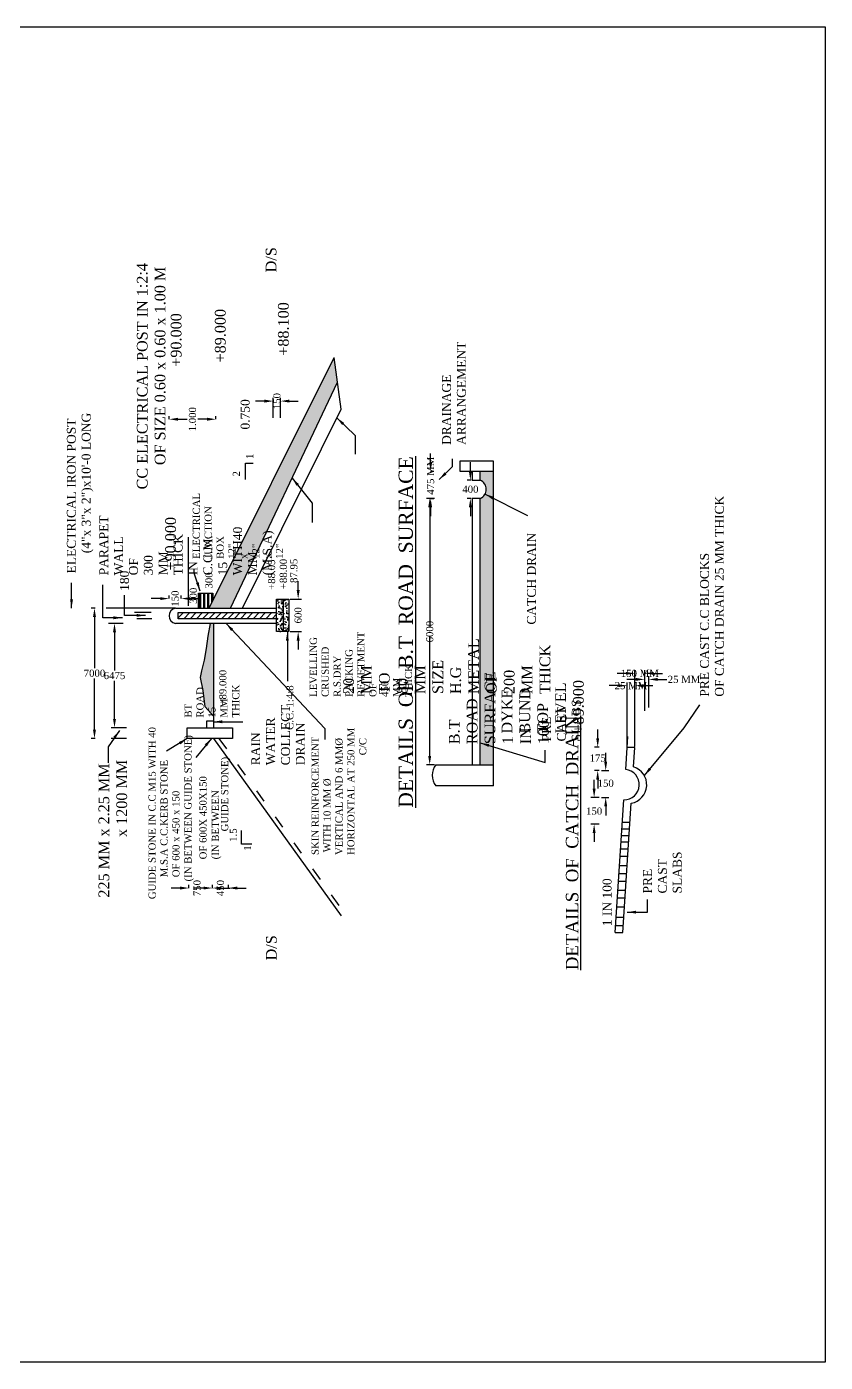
# Model space of a CAD drawing. Header units: millimetres. Extents: x 2 to 121, y 6 to 81.
# Drawn here: x 76.4 to 121.2, y 6.1 to 80.9 of the extents above; entities that cross this region are included whole.
import ezdxf

# ---------------------------------------------------------------- set-up
doc = ezdxf.new("R2010")
doc.units = ezdxf.units.MM
doc.header["$MEASUREMENT"] = 0
doc.linetypes.add('ACAD_ISO03W100', pattern=[30, 12, -18])
for name, color, linetype in [('DIM', 5, 'Continuous'), ('DWG.LINE', 10, 'Continuous'), ('HATCH', 2, 'Continuous'), ('RAILING', 4, 'Continuous'), ('TEXT', 7, 'Continuous')]:
    doc.layers.add(name, color=color, linetype=linetype)
doc.layers.add('DO LINE', color=3, linetype='Continuous', plot=False)
doc.layers.add('TITLE', color=7, linetype='Continuous', lineweight=30)
doc.styles.get("Standard").update_dxf_attribs({"font": 'times.ttf', "height": 0.6})
doc.dimstyles.get("Standard").update_dxf_attribs({"dimtxt": 0.6, "dimasz": 0.5, "dimexe": 0.18, "dimexo": 0.0625, "dimgap": 0.09, "dimtad": 0, "dimtih": 1, "dimtoh": 1, "dimdec": 0, "dimzin": 0, "dimdsep": 46, "dimtxsty": 'Standard', "dimcen": 0.45, "dimclrd": 5, "dimclre": 5, "dimclrt": 4, "dimadec": 0, "dimazin": 0, "dimtfac": 1, "dimtdec": 0, "dimtofl": 0, "dimtmove": 0, "dimatfit": 3, "dimfxl": 0, "dimtolj": 1, "dimtzin": 0, "dimarcsym": 0})
pattern_1 = [(140, (120.83514, -121.06396), (0.0376513, 0.4303561), [0.045, -0.495]), (85, (120.83514, -121.06396), (-0.4513153, -0.0832508), [0.036, -0.396]), (190.4514, (120.8383, -121.0281), (-0.4136637, 0.3471056), [0.0382441, -0.4206853]), (136.1842, (120.71514, -121.06396), (0.0993114, 0.6403446), [0.0675, -0.7425]), (186.6356, (120.7234, -121.0106), (-0.5844707, 0.5607976), [0.0573662, -0.6310278]), (81.1842, (120.71514, -121.06396), (-0.5844712, 0.5607972), [0.054, -0.594]), (111, (120.74514, -121.00396), (0.2415713, 0.3581442), [0.045, -0.495]), (56, (120.74514, -121.00396), (-0.43509, 0.1459892), [0.036, -0.396]), (161.4514, (120.76527, -120.9741), (-0.1935183, 0.5041336), [0.0382441, -0.4206853]), (127.5, (120.83514, -121.06396), (-0.19973631, 0.00729591), [0, -0.3912, 0, -0.402, 0, -0.3975]), (97.5, (120.83514, -121.06396), (-0.23664703, 0.15784172), [0, -0.2292, 0, -0.3822, 0, -0.1515]), (57.5, (120.83514, -121.19776), (0.01353292, 0.32029346), [0, -0.15, 0, -0.468, 0, -0.621]), (47.5, (120.83514, -121.25776), (-0.060063, 0.3499117), [0, -0.195, 0, -0.3108, 0, -0.441])]

# ---------------------------------------------------------------- blocks, each defined once
blk = doc.blocks.new('*D10')
at = {"layer": 'Defpoints', "color": 0, "ltscale": 100}
for p in [(108.239, 37.729), (108.593, 37.729), (108.593, 36.24)]:
    blk.add_point(p, dxfattribs=at)
at = {"layer": 'DIM', "color": 5, "lineweight": -2, "ltscale": 100}
for p, q in [((108.239, 38.229), (108.239, 38.729)), ((108.53, 37.729), (108.059, 37.729)), ((108.53, 36.24), (108.059, 36.24)), ((108.239, 35.74), (108.239, 35.24))]:
    blk.add_line(p, q, dxfattribs=at)
at = {"layer": 'DIM', "color": 5, "ltscale": 100}
for points in [[(108.156, 38.229), (108.322, 38.229), (108.239, 37.729)], [(108.156, 35.74), (108.322, 35.74), (108.239, 36.24)]]:
    blk.add_solid(points, dxfattribs=at)
at = {"layer": 'DIM', "color": 4, "ltscale": 100, "insert": (108.239, 36.97), "char_height": 0.6, "attachment_point": 5}
blk.add_mtext('\\A1;{\\H0.6667x;150}', dxfattribs=at)
blk = doc.blocks.new('*D11')
at = {"layer": 'Defpoints', "color": 0, "ltscale": 100}
for p in [(108.593, 39.238), (108.888, 39.238), (108.593, 37.729)]:
    blk.add_point(p, dxfattribs=at)
at = {"layer": 'DIM', "color": 5, "lineweight": -2, "ltscale": 100}
for p, q in [((108.888, 39.738), (108.888, 40.238)), ((108.655, 39.238), (109.068, 39.238)), ((108.655, 37.729), (109.068, 37.729)), ((108.888, 37.229), (108.888, 36.729))]:
    blk.add_line(p, q, dxfattribs=at)
at = {"layer": 'DIM', "color": 5, "ltscale": 100}
for points in [[(108.805, 39.738), (108.971, 39.738), (108.888, 39.238)], [(108.805, 37.229), (108.971, 37.229), (108.888, 37.729)]]:
    blk.add_solid(points, dxfattribs=at)
at = {"layer": 'DIM', "color": 4, "ltscale": 100, "insert": (108.888, 38.528), "char_height": 0.6, "attachment_point": 5}
blk.add_mtext('\\A1;{\\H0.6667x;150}', dxfattribs=at)
blk = doc.blocks.new('*D12')
at = {"layer": 'Defpoints', "color": 0, "ltscale": 100}
for p in [(108.439, 40.551), (108.593, 40.551), (108.593, 39.238)]:
    blk.add_point(p, dxfattribs=at)
at = {"layer": 'DIM', "color": 5, "lineweight": -2, "ltscale": 100}
for p, q in [((108.439, 41.051), (108.439, 41.551)), ((108.53, 40.551), (108.259, 40.551)), ((108.53, 39.238), (108.259, 39.238)), ((108.439, 38.738), (108.439, 38.238))]:
    blk.add_line(p, q, dxfattribs=at)
at = {"layer": 'DIM', "color": 5, "ltscale": 100}
for points in [[(108.355, 41.051), (108.522, 41.051), (108.439, 40.551)], [(108.355, 38.738), (108.522, 38.738), (108.439, 39.238)]]:
    blk.add_solid(points, dxfattribs=at)
at = {"layer": 'DIM', "color": 4, "ltscale": 100, "insert": (108.439, 39.941), "char_height": 0.6, "attachment_point": 5}
blk.add_mtext('\\A1;{\\H0.6667x;175}', dxfattribs=at)
blk = doc.blocks.new('*D13')
at = {"layer": 'Defpoints', "color": 0, "ltscale": 100}
for p in [(110.523, 44.002), (110.09, 40.528), (110.523, 40.528)]:
    blk.add_point(p, dxfattribs=at)
at = {"layer": 'DIM', "color": 5, "lineweight": -2, "ltscale": 100}
for p, q in [((110.09, 40.591), (110.09, 44.182)), ((110.523, 40.591), (110.523, 44.182)), ((109.59, 44.002), (109.09, 44.002)), ((111.023, 44.002), (111.523, 44.002))]:
    blk.add_line(p, q, dxfattribs=at)
at = {"layer": 'DIM', "color": 5, "ltscale": 100}
for points in [[(109.59, 44.085), (109.59, 43.919), (110.09, 44.002)], [(111.023, 44.085), (111.023, 43.919), (110.523, 44.002)]]:
    blk.add_solid(points, dxfattribs=at)
at = {"layer": 'DIM', "color": 4, "ltscale": 100, "insert": (110.306, 44.002), "char_height": 0.6, "attachment_point": 5}
blk.add_mtext('\\A1;{\\H0.6667x;25 MM}', dxfattribs=at)
blk = doc.blocks.new('*D14')
at = {"layer": 'Defpoints', "color": 0, "ltscale": 100}
for p in [(111.077, 44.691), (110.523, 42.522), (111.077, 42.522)]:
    blk.add_point(p, dxfattribs=at)
at = {"layer": 'DIM', "color": 5, "lineweight": -2, "ltscale": 100}
for p, q in [((110.023, 44.691), (109.523, 44.691)), ((110.523, 42.585), (110.523, 44.871)), ((111.077, 42.585), (111.077, 44.871)), ((111.577, 44.691), (112.077, 44.691))]:
    blk.add_line(p, q, dxfattribs=at)
at = {"layer": 'DIM', "color": 5, "ltscale": 100}
for points in [[(110.023, 44.774), (110.023, 44.608), (110.523, 44.691)], [(111.577, 44.774), (111.577, 44.608), (111.077, 44.691)]]:
    blk.add_solid(points, dxfattribs=at)
at = {"layer": 'DIM', "color": 4, "ltscale": 100, "insert": (110.8, 44.691), "char_height": 0.6, "attachment_point": 5}
blk.add_mtext('\\A1;{\\H0.6667x;150 MM}', dxfattribs=at)
blk = doc.blocks.new('*D15')
at = {"layer": 'Defpoints', "color": 0, "ltscale": 100}
for p in [(111.306, 44.353), (111.077, 42.707), (111.306, 42.707)]:
    blk.add_point(p, dxfattribs=at)
at = {"layer": 'DIM', "color": 5, "lineweight": -2, "ltscale": 100}
for p, q in [((110.577, 44.353), (110.077, 44.353)), ((111.077, 42.77), (111.077, 44.533)), ((111.306, 42.77), (111.306, 44.533)), ((111.806, 44.353), (112.306, 44.353))]:
    blk.add_line(p, q, dxfattribs=at)
at = {"layer": 'DIM', "color": 5, "ltscale": 100}
for points in [[(110.577, 44.437), (110.577, 44.27), (111.077, 44.353)], [(111.806, 44.437), (111.806, 44.27), (111.306, 44.353)]]:
    blk.add_solid(points, dxfattribs=at)
at = {"layer": 'DIM', "color": 4, "ltscale": 100, "insert": (113.278, 44.353), "char_height": 0.6, "attachment_point": 5}
blk.add_mtext('\\A1;{\\H0.6667x;25 MM}', dxfattribs=at)
blk = doc.blocks.new('*D16')
at = {"layer": 'Defpoints', "color": 0, "ltscale": 100}
for p in [(99.024, 56.021), (99.074, 56.021), (99.024, 54.503)]:
    blk.add_point(p, dxfattribs=at)
at = {"layer": 'DIM', "color": 5, "lineweight": -2, "ltscale": 100}
for p, q in [((99.074, 56.521), (99.074, 57.021)), ((99.074, 56.021), (99.254, 56.021)), ((99.074, 54.503), (99.254, 54.503)), ((99.074, 54.003), (99.074, 53.503))]:
    blk.add_line(p, q, dxfattribs=at)
at = {"layer": 'DIM', "color": 5, "ltscale": 100}
for points in [[(98.991, 56.521), (99.158, 56.521), (99.074, 56.021)], [(98.991, 54.003), (99.158, 54.003), (99.074, 54.503)]]:
    blk.add_solid(points, dxfattribs=at)
at = {"layer": 'DIM', "color": 4, "ltscale": 100, "insert": (99.074, 55.771), "char_height": 0.6, "attachment_point": 5, "rotation": 90}
blk.add_mtext('\\A1;{\\H0.6667x;475 MM}', dxfattribs=at)
blk = doc.blocks.new('*D17')
at = {"layer": 'Defpoints', "color": 0, "ltscale": 100}
for p in [(101.302, 55.523), (101.409, 55.523), (101.409, 54.496)]:
    blk.add_point(p, dxfattribs=at)
at = {"layer": 'DIM', "color": 5, "lineweight": -2, "ltscale": 100}
for p, q in [((101.302, 56.023), (101.302, 56.523)), ((101.346, 55.523), (101.122, 55.523)), ((101.346, 54.496), (101.122, 54.496)), ((101.302, 53.996), (101.302, 53.496))]:
    blk.add_line(p, q, dxfattribs=at)
at = {"layer": 'DIM', "color": 5, "ltscale": 100}
for points in [[(101.219, 56.023), (101.385, 56.023), (101.302, 55.523)], [(101.219, 53.996), (101.385, 53.996), (101.302, 54.496)]]:
    blk.add_solid(points, dxfattribs=at)
at = {"layer": 'DIM', "color": 4, "ltscale": 100, "insert": (101.302, 55.01), "char_height": 0.6, "attachment_point": 5}
blk.add_mtext('\\A1;{\\H0.6667x;400}', dxfattribs=at)
blk = doc.blocks.new('*D18')
at = {"layer": 'Defpoints', "color": 0, "ltscale": 100}
for p in [(91.129, 48.856), (91.649, 48.856), (91.129, 47.032)]:
    blk.add_point(p, dxfattribs=at)
at = {"layer": 'DIM', "color": 5, "lineweight": -2, "ltscale": 100}
for p, q in [((91.649, 49.356), (91.649, 49.856)), ((91.191, 48.856), (91.829, 48.856)), ((91.191, 47.032), (91.829, 47.032)), ((91.649, 46.532), (91.649, 46.032))]:
    blk.add_line(p, q, dxfattribs=at)
at = {"layer": 'DIM', "color": 5, "ltscale": 100}
for points in [[(91.566, 49.356), (91.732, 49.356), (91.649, 48.856)], [(91.566, 46.532), (91.732, 46.532), (91.649, 47.032)]]:
    blk.add_solid(points, dxfattribs=at)
at = {"layer": 'DIM', "color": 4, "ltscale": 100, "insert": (91.649, 47.944), "char_height": 0.6, "attachment_point": 5, "rotation": 90}
blk.add_mtext('\\A1;{\\H0.6667x;600}', dxfattribs=at)
blk = doc.blocks.new('*D19')
at = {"layer": 'Defpoints', "color": 0, "ltscale": 100}
for p in [(90.254, 59.955), (90.254, 58.958), (90.656, 58.958)]:
    blk.add_point(p, dxfattribs=at)
at = {"layer": 'DIM', "color": 5, "lineweight": -2, "ltscale": 100}
for p, q in [((89.754, 59.955), (89.254, 59.955)), ((90.254, 59.021), (90.254, 60.135)), ((90.656, 59.021), (90.656, 60.135)), ((91.156, 59.955), (91.656, 59.955))]:
    blk.add_line(p, q, dxfattribs=at)
at = {"layer": 'DIM', "color": 5, "ltscale": 100}
for points in [[(89.754, 60.038), (89.754, 59.872), (90.254, 59.955)], [(91.156, 60.038), (91.156, 59.872), (90.656, 59.955)]]:
    blk.add_solid(points, dxfattribs=at)
at = {"layer": 'DIM', "color": 4, "ltscale": 100, "insert": (90.455, 59.955), "char_height": 0.6, "attachment_point": 5, "rotation": 90}
blk.add_mtext('\\A1;{\\H0.6667x;150}', dxfattribs=at)
blk = doc.blocks.new('*D20')
at = {"layer": 'Defpoints', "color": 0, "ltscale": 100}
for p in [(84.414, 58.938), (84.414, 58.938), (87.039, 58.938)]:
    blk.add_point(p, dxfattribs=at)
at = {"layer": 'DIM', "color": 5, "lineweight": -2, "ltscale": 100}
for p, q in [((84.414, 58.938), (84.414, 59.118)), ((84.914, 58.938), (85.432, 58.938)), ((86.539, 58.938), (86.021, 58.938)), ((87.039, 58.938), (87.039, 59.118))]:
    blk.add_line(p, q, dxfattribs=at)
at = {"layer": 'DIM', "color": 5, "ltscale": 100}
for points in [[(84.914, 59.022), (84.914, 58.855), (84.414, 58.938)], [(86.539, 59.022), (86.539, 58.855), (87.039, 58.938)]]:
    blk.add_solid(points, dxfattribs=at)
at = {"layer": 'DIM', "color": 4, "ltscale": 100, "insert": (85.726, 58.938), "char_height": 0.6, "attachment_point": 5, "rotation": 90}
blk.add_mtext('\\A1;{\\H0.6667x;1.000}', dxfattribs=at)
blk = doc.blocks.new('*D21')
at = {"layer": 'Defpoints', "color": 0, "ltscale": 100}
for p in [(80.23, 48.349), (80.328, 48.349), (80.328, 41.039)]:
    blk.add_point(p, dxfattribs=at)
at = {"layer": 'DIM', "color": 5, "lineweight": -2, "ltscale": 100}
for p, q in [((80.265, 48.349), (80.05, 48.349)), ((80.23, 47.849), (80.23, 44.988)), ((80.23, 41.539), (80.23, 44.4)), ((80.265, 41.039), (80.05, 41.039))]:
    blk.add_line(p, q, dxfattribs=at)
at = {"layer": 'DIM', "color": 5, "ltscale": 100}
for points in [[(80.146, 47.849), (80.313, 47.849), (80.23, 48.349)], [(80.146, 41.539), (80.313, 41.539), (80.23, 41.039)]]:
    blk.add_solid(points, dxfattribs=at)
at = {"layer": 'DIM', "color": 4, "ltscale": 100, "insert": (80.23, 44.694), "char_height": 0.6, "attachment_point": 5}
blk.add_mtext('\\A1;{\\H0.6667x;7000}', dxfattribs=at)
blk = doc.blocks.new('*D22')
at = {"layer": 'Defpoints', "color": 0, "ltscale": 100}
for p in [(86.843, 32.655), (86.843, 32.655), (87.74, 32.655)]:
    blk.add_point(p, dxfattribs=at)
at = {"layer": 'DIM', "color": 5, "lineweight": -2, "ltscale": 100}
for p, q in [((86.343, 32.655), (85.843, 32.655)), ((86.843, 32.655), (86.843, 32.835)), ((87.74, 32.655), (87.74, 32.835)), ((88.24, 32.655), (88.74, 32.655))]:
    blk.add_line(p, q, dxfattribs=at)
at = {"layer": 'DIM', "color": 5, "ltscale": 100}
for points in [[(86.343, 32.739), (86.343, 32.572), (86.843, 32.655)], [(88.24, 32.739), (88.24, 32.572), (87.74, 32.655)]]:
    blk.add_solid(points, dxfattribs=at)
at = {"layer": 'DIM', "color": 4, "ltscale": 100, "insert": (87.292, 32.655), "char_height": 0.6, "attachment_point": 5, "rotation": 90}
blk.add_mtext('\\A1;{\\H0.6667x;450}', dxfattribs=at)
blk = doc.blocks.new('*D23')
at = {"layer": 'Defpoints', "color": 0, "ltscale": 100}
for p in [(85.527, 32.655), (85.527, 32.655), (86.843, 32.655)]:
    blk.add_point(p, dxfattribs=at)
at = {"layer": 'DIM', "color": 5, "lineweight": -2, "ltscale": 100}
for p, q in [((85.027, 32.655), (84.527, 32.655)), ((85.527, 32.655), (85.527, 32.835)), ((86.843, 32.655), (86.843, 32.835)), ((87.343, 32.655), (87.843, 32.655))]:
    blk.add_line(p, q, dxfattribs=at)
at = {"layer": 'DIM', "color": 5, "ltscale": 100}
for points in [[(85.027, 32.739), (85.027, 32.572), (85.527, 32.655)], [(87.343, 32.739), (87.343, 32.572), (86.843, 32.655)]]:
    blk.add_solid(points, dxfattribs=at)
at = {"layer": 'DIM', "color": 4, "ltscale": 100, "insert": (85.981, 32.655), "char_height": 0.6, "attachment_point": 5, "rotation": 90}
blk.add_mtext('\\A1;{\\H0.6667x;750}', dxfattribs=at)
blk = doc.blocks.new('*D24')
at = {"layer": 'Defpoints', "color": 0, "ltscale": 100}
for p in [(81.353, 47.49), (81.353, 47.49), (81.353, 41.642)]:
    blk.add_point(p, dxfattribs=at)
at = {"layer": 'DIM', "color": 5, "lineweight": -2, "ltscale": 100}
for p, q in [((81.353, 47.49), (81.173, 47.49)), ((81.353, 46.99), (81.353, 44.86)), ((81.353, 42.142), (81.353, 44.272)), ((81.353, 41.642), (81.173, 41.642))]:
    blk.add_line(p, q, dxfattribs=at)
at = {"layer": 'DIM', "color": 5, "ltscale": 100}
for points in [[(81.269, 46.99), (81.436, 46.99), (81.353, 47.49)], [(81.269, 42.142), (81.436, 42.142), (81.353, 41.642)]]:
    blk.add_solid(points, dxfattribs=at)
at = {"layer": 'DIM', "color": 4, "ltscale": 100, "insert": (81.353, 44.566), "char_height": 0.6, "attachment_point": 5}
blk.add_mtext('\\A1;{\\H0.6667x;6475}', dxfattribs=at)
blk = doc.blocks.new('*D25')
at = {"layer": 'Defpoints', "color": 0, "ltscale": 100}
for p in [(84.413, 48.883), (84.413, 48.876), (85.089, 48.876)]:
    blk.add_point(p, dxfattribs=at)
at = {"layer": 'DIM', "color": 5, "lineweight": -2, "ltscale": 100}
for p, q in [((83.913, 48.883), (83.413, 48.883)), ((84.413, 48.883), (84.413, 49.063)), ((85.089, 48.883), (85.089, 49.063)), ((85.589, 48.883), (86.089, 48.883))]:
    blk.add_line(p, q, dxfattribs=at)
at = {"layer": 'DIM', "color": 5, "ltscale": 100}
for points in [[(83.913, 48.966), (83.913, 48.799), (84.413, 48.883)], [(85.589, 48.966), (85.589, 48.799), (85.089, 48.883)]]:
    blk.add_solid(points, dxfattribs=at)
at = {"layer": 'DIM', "color": 4, "ltscale": 100, "insert": (84.751, 48.883), "char_height": 0.6, "attachment_point": 5, "rotation": 90}
blk.add_mtext('\\A1;{\\H0.6667x;150}', dxfattribs=at)

msp = doc.modelspace()

# ---------------------------------------------------------------- hatches: boundary and pattern name
at = {"layer": 'HATCH', "ltscale": 100}
h = msp.add_hatch(dxfattribs=at)
h.set_pattern_fill('GRAVEL', color=2, angle=90, style=0)
h.set_pattern_definition([(318.0128, (119.83514, -120.34396), (9.000001342, -7.999998232), [0.134536, -13.319088]), (274.9697, (119.935144, -120.43396), (-0.999991307, 12.000001052), [0.230868, -22.855925]), (222.5104, (119.955144, -120.66396), (11.000008674, 9.999990718), [0.162788, -16.116032]), (357.2737, (120.205144, -121.05396), (-20.000000295, 0.999996018), [0.210238, -20.813558]), (22.8337, (120.415144, -121.06396), (-11.999996412, -5.000009905), [0.206155, -20.409373]), (87.2737, (120.605144, -120.98396), (-0.999996018, -20.000000295), [0.210238, -20.813558]), (127.6942, (120.615144, -120.77396), (9.999990405, -13.0000073456), [0.278029, -27.524849]), (162.2553, (120.445144, -120.55396), (-21.999996231, 7.000010763), [0.262488, -25.986321]), (211.4296, (120.195144, -120.47396), (-12.999995036, -8.000008234), [0.21095, -20.884073]), (265.2364, (120.01514, -120.58396), (0.999991533, 11.000000946), [0.240832, -11.800763]), (312.3974, (119.995144, -120.823962), (10.999992082, -12.000007351), [0.311448, -30.833375]), (228.8141, (120.21514, -120.06396), (-5.999997313, -7.000002947), [0.106301, -10.523844]), (261.4692, (120.145144, -120.14396), (2.00000791, 12.999998285), [0.202237, -20.021511]), (315, (120.11514, -120.34396), (1.0000003, -2e-16), [0.141421, -1.272792]), (293.1986, (119.99514, -120.41396), (-2.000001325, 4.99999973), [0.076158, -7.539615]), (21.8014, (120.02514, -120.48396), (-3.00000027, -0.99999991), [0.107703, -5.277462]), (120.9638, (120.12514, -120.44396), (-2.00000248, 2.99999802), [0.174929, -5.656023]), (251.5651, (120.03514, -120.29396), (0.9999984, 2.00000043), [0.126491, -3.035787]), (106.3895, (120.025144, -121.06396), (-2.99999271, 10.000002198), [0.1772, -17.542845]), (160.3462, (119.975144, -120.89396), (11.000002136, -3.999995247), [0.148661, -14.717408]), (23.1986, (119.83514, -120.29396), (-4.99999973, -2.000001325), [0.152315, -7.463458]), (73.6105, (119.975144, -120.23396), (-2.99999271, -10.000002198), [0.1772, -17.542845]), (69.444, (120.64514, -121.06396), (-1.999996, -5.000001845), [0.17088, -8.373124]), (24.7751, (120.705144, -120.90396), (-11.000003422, -4.99999219), [0.143178, -14.174643]), (156.8014, (120.83514, -120.28396), (-4.99999973, 2.000001325), [0.152315, -7.463458]), (107.354, (120.695144, -120.22396), (3.999994502, -13.00000202), [0.167631, -16.595424]), (159.444, (120.83514, -120.77396), (5.000001845, -1.999996), [0.08544, -8.458564]), (191.3099, (120.83514, -120.34396), (-4.00000075, -0.99999763), [0.05099, -5.048029]), (255.9638, (120.78514, -120.35396), (0.99999806, 3.00000055), [0.206155, -3.91695]), (276.009, (120.735144, -120.55396), (-0.999999317, 9.999999751), [0.19105, -18.913923]), (33.6901, (120.21514, -120.44396), (-1.99999956, -1.00000133), [0.144222, -3.461329]), (83.1572, (120.335144, -120.36396), (2.000007998, 16.9999993655), [0.251794, -24.927563]), (150.9454, (120.36514, -120.11396), (7.000000385, -4.000000027), [0.102956, -10.192674]), (180, (120.2751, -120.064), (-1, -1), [0.06, -0.94]), (210.2564, (120.705144, -120.57396), (7.000002456, 3.999994887), [0.138924, -13.75352]), (138.0128, (120.58514, -120.64396), (-9.000001342, 7.999998232), [0.269072, -13.184552]), (90, (120.3851, -120.464), (-1, 1), [0.26, -0.74]), (55.3048, (120.385144, -120.20396), (-7.00000861, -9.99999426), [0.158114, -15.653274]), (344.0546, (120.47514, -120.07396), (4.00000013, -0.99999989), [0.145602, -7.134508]), (297.646, (120.615144, -120.11396), (10.000007713, -18.999995807), [0.237065, -23.469474]), (265.4261, (120.725144, -120.32396), (-0.999994801, -13.000000558), [0.250799, -24.829074])])
h.paths.add_polyline_path([(86.654, 48.349), (87.863, 48.349), (93.851, 61.01), (93.659, 62.394)])
h = msp.add_hatch(dxfattribs=at)
h.set_pattern_fill('AR-CONC', color=2, scale=0.06, angle=90, style=0)
h.set_pattern_definition(pattern_1)
h.paths.add_polyline_path([(101.858, 56.021), (101.858, 55.523, -0.654161), (101.858, 54.496), (101.858, 39.565), (102.6, 39.565), (102.6, 56.021)])
h.paths.add_polyline_path([(86.511, 46.076), (86.391, 45.44), (86.239, 44.835), (86.176, 44.461), (86.318, 43.729), (86.433, 42.824), (86.894, 42.297), (86.894, 47.49), (86.728, 47.49), (86.594, 46.784)])
h.paths.add_polyline_path([(85.18, 42.11), (85.18, 46.8), (86.456, 46.8), (86.456, 42.11)], flags=9)
h = msp.add_hatch(dxfattribs=at)
h.set_pattern_fill('PLAST', color=2, scale=0.9, angle=90, style=0)
h.set_pattern_definition([(90, (120.83514, -121.06396), (-0.225, 1e-17), []), (90, (120.80702, -121.06396), (-0.225, 1e-17), []), (90, (120.7789, -121.06396), (-0.225, 1e-17), [])])
h.paths.add_polyline_path([(86.654, 48.349), (86.87, 48.784), (86.87, 49.179), (86.069, 49.179), (86.069, 48.349)])
h = msp.add_hatch(dxfattribs=at)
h.set_pattern_fill('AR-CONC', color=2, scale=0.06, angle=90, style=0)
h.set_pattern_definition(pattern_1)
h.paths.add_polyline_path([(90.44, 48.856), (90.44, 47.032), (90.832, 47.032), (90.832, 48.856)])
h.paths.add_polyline_path([(90.832, 48.856), (90.832, 47.032), (91.129, 47.032), (91.129, 48.856)])
h = msp.add_hatch(dxfattribs=at)
h.set_pattern_fill('ANSI31', color=256, scale=2, angle=-1e-14, style=0)
h.paths.add_polyline_path([(90.44, 48.1), (84.921, 48.1), (84.921, 47.757), (90.44, 47.757)])

# ---------------------------------------------------------------- linework, layer by layer
at = {"layer": 'DIM', "color": 5, "ltscale": 100}
for p, q in [((99.294, 54.496), (98.843, 54.496)), ((99.023, 53.996), (99.023, 47.324)), ((99.023, 40.065), (99.023, 46.737)), ((99.294, 39.565), (98.843, 39.565))]:
    msp.add_line(p, q, dxfattribs=at)
for points in [[(98.939, 53.996), (99.106, 53.996), (99.023, 54.496)], [(98.939, 40.065), (99.106, 40.065), (99.023, 39.565)]]:
    msp.add_solid(points, dxfattribs=at)
at = {"layer": 'DO LINE', "linetype": 'ACAD_ISO03W100', "ltscale": 0.06}
msp.add_lwpolyline([(87.205, 41.039), (94.092, 31.448)], dxfattribs=at)
at = {"layer": 'DWG.LINE', "ltscale": 100}
for p, q in [((99.357, 39.565), (102.6, 39.565)), ((102.6, 38.384), (99.357, 38.384)), ((109.857, 30.162), (110.323, 37.412)), ((109.418, 30.162), (109.857, 30.162))]:
    msp.add_line(p, q, dxfattribs=at)
for points in [[(86.654, 48.349), (93.659, 62.394)], [(94.059, 59.504), (93.659, 62.394)], [(87.863, 48.349), (93.851, 61.01)], [(88.521, 48.349), (94.059, 59.504)], [(88.703, 55.562), (88.703, 56.471), (89.123, 56.471)], [(102.6, 38.384), (102.6, 56.597), (100.716, 56.597), (100.716, 56.021), (102.6, 56.021)], [(101.409, 56.021), (101.409, 55.523), (101.858, 55.523), (101.858, 56.021)], [(101.858, 39.565), (101.858, 54.496), (101.409, 54.496), (101.409, 39.565)], [(85.51, 48.468), (85.51, 52.318)], [(86.069, 48.349), (86.069, 49.179), (86.87, 49.179), (86.87, 48.784)], [(91.129, 48.856), (91.129, 47.032), (90.44, 47.032), (90.44, 48.856), (91.129, 48.856)], [(90.832, 47.032), (90.832, 48.856)], [(84.771, 48.349), (81.837, 48.349), (80.888, 48.349)], [(83.401, 48.1), (82.465, 48.1)], [(84.771, 48.349), (90.44, 48.349)], [(90.44, 47.757), (84.921, 47.757), (84.921, 48.1), (90.44, 48.1)], [(81.837, 47.49), (81.014, 47.49)], [(83.443, 47.757), (82.605, 47.757)], [(90.44, 47.49), (84.771, 47.49)], [(86.894, 47.49), (86.894, 41.642), (87.968, 41.642), (87.968, 41.039), (85.428, 41.039), (85.428, 41.642), (86.894, 41.642)], [(86.894, 42.297), (86.433, 42.824), (86.318, 43.729), (86.176, 44.461), (86.239, 44.835), (86.391, 45.44), (86.511, 46.076), (86.594, 46.784), (86.728, 47.49)], [(86.894, 42.004), (86.894, 42.004), (86.502, 42.004), (86.502, 41.642)], [(82.019, 41.642), (81.237, 41.642)], [(82.033, 41.039), (81.167, 41.039)], [(86.894, 41.039), (94.063, 31.105)], [(110.01, 39.297), (110.131, 41.161)], [(110.454, 39.453), (110.523, 40.528), (110.09, 40.528)], [(109.418, 30.162), (109.9, 37.6)], [(89.054, 35.122), (88.481, 35.122), (88.481, 35.877)]]:
    msp.add_lwpolyline(points, dxfattribs=at)
for centre, radius, start, end in [((101.633, 55.01), 0.56, 293.61771, 66.38229), ((84.85, 47.92), 0.437, 100.41981, 259.58019), ((109.918, 38.451), 0.851, 268.82317, 83.75683), ((110.136, 38.449), 1.053, 280.2314, 72.41445)]:
    msp.add_arc(centre, radius, start, end, dxfattribs=at)
at = {"layer": 'DWG.LINE', "color": 1, "ltscale": 100}
msp.add_arc((100.177, 38.975), 1.011, 144.25884, 215.74116, dxfattribs=at)
at = {"layer": 'HATCH', "ltscale": 100}
for p, q in [((109.795, 35.976), (110.234, 35.976)), ((109.819, 36.357), (110.259, 36.357)), ((109.747, 35.246), (110.187, 35.246)), ((109.771, 35.609), (110.21, 35.609)), ((109.722, 34.854), (110.161, 34.854)), ((109.661, 33.912), (110.1, 33.912)), ((109.695, 34.435), (110.134, 34.435)), ((109.604, 33.033), (110.043, 33.033)), ((109.632, 33.472), (110.071, 33.472)), ((109.572, 32.538), (110.011, 32.538)), ((109.511, 31.6), (109.95, 31.6)), ((109.543, 32.099), (109.982, 32.099)), ((109.473, 31.021), (109.913, 31.021)), ((109.444, 30.564), (109.883, 30.564))]:
    msp.add_line(p, q, dxfattribs=at)
at = {"layer": 'TITLE', "ltscale": 100}
msp.add_lwpolyline([(2.151, 80.944), (121.197, 80.944), (121.197, 6.069), (2.151, 6.069)], close=True, dxfattribs=at)

# ---------------------------------------------------------------- texts
at = {"layer": 'DIM', "color": 4, "ltscale": 100, "insert": (99.023, 47.031), "char_height": 0.6, "attachment_point": 5, "rotation": 90}
msp.add_mtext('\\A1;{\\H0.6667x;6000}', dxfattribs=at)
at = {"layer": 'RAILING', "ltscale": 100, "insert": (86.441, 49.448), "char_height": 0.4, "attachment_point": 1, "rotation": 90}
msp.add_mtext('300', dxfattribs=at)
at = {"layer": 'RAILING', "ltscale": 100, "insert": (85.569, 48.588), "char_height": 0.4, "width": 0.01283, "attachment_point": 1, "rotation": 90}
msp.add_mtext('300', dxfattribs=at)
at = {"layer": 'TEXT'}
for s, p in [('GUIDE STONE IN C.C M15 WITH 40', (83.66, 32.033)), ('        (IN BETWEEN GUIDE STONE)', (85.67, 31.819)), ('        M.S.A C.C.KERB STONE', (84.327, 32.053)), ('GUIDE STONE)', (87.727, 35.831)), ('OF 600X 450X150', (86.514, 34.264)), ('        OF 600 x 450 x 150', (84.994, 32.053)), ('(IN BETWEEN', (87.208, 34.264))]:
    msp.add_text(s, height=0.4, rotation=90, dxfattribs=at).set_placement(p)
at = {"layer": 'TEXT', "ltscale": 100, "attachment_point": 1, "rotation": 90}
for s, insert, char_height, width in [('D/S', (89.828, 67.174), 0.6, 0.02739), ('+88.100', (90.517, 62.496), 0.6, 0.01721), ('+90.000', (84.506, 61.879), 0.6, 0.01194), ('+89.000', (86.981, 62.12), 0.6, 0.02739), ('ELECTRICAL\\PJUNCTION BOX\\P    12" x 12" x 12"', (85.737, 51.11), 0.4, 0.01943), ('PARAPET WALL OF 300 MM THICK\\P      IN C.C.M. 15 WITH40 MM (M.S.A)', (80.498, 50.188), 0.5, 0.03746), ('+90.000', (84.197, 50.456), 0.6, 0.05381), ('+88.05', (89.956, 49.372), 0.4, 0.01228), ('+88.00', (90.617, 49.41), 0.4, 0.05409), ('  87.95', (91.202, 49.457), 0.4, 2.88844), ('LEVELLING CRUSHED R.S.DRY\\PPACKING REVETMENT OF 450 MM THICK', (92.297, 43.369), 0.4, 0.01596), ('20 MM TO 80 MM SIZE  H.G METAL\\P                         OF 200 MM THICK', (94.177, 43.531), 0.6, 0.04762), ('+89.000', (87.223, 42.885), 0.4, 0.01054), ('B.T ROAD SURFACE 1 IN 100', (100.099, 40.718), 0.6, 0.0409), ('DYKE BUND TOP LEVEL +89.000', (103.055, 41.314), 0.6, 0.00999), ('BT ROAD 15 MM\\P                  THICK', (85.28, 42.21), 0.4, 0.01097), ('RAIN WATER\\PCOLLECT DRAIN', (89.018, 39.537), 0.5, 0.02477), ('PRE CAST\\P      SLABS', (105.321, 40.875), 0.5, 0.03433), ('PRE CAST\\P      SLABS', (110.981, 32.352), 0.5, 0.00723)]:
    msp.add_mtext(s, dxfattribs=dict(at, insert=insert, char_height=char_height, width=width))
for s, insert, char_height in [('CC ELECTRICAL POST IN 1:2:4\\P      OF SIZE 0.60 x 0.60 x 1.00 M', (82.605, 55.005), 0.6), ('DRAINAGE\\PARRANGEMENT', (99.712, 57.497), 0.5), ('{\\C6;0.750}', (88.427, 58.362), 0.5), ('ELECTRICAL IRON POST\\P      (4"x 3"x 2")x10\'-0 LONG', (78.681, 50.293), 0.5), ('PRE CAST C.C BLOCKS\\POF CATCH DRAIN 25 MM THICK', (114.176, 43.385), 0.5), ('CATCH DRAIN', (104.474, 47.426), 0.5), ('C.C. 1:4:8', (90.98, 41.518), 0.4), ('SKIN REINFORCEMENT\\P WITH 10 MM Ø{\\fMS Shell Dlg 2|b0|i0|c0|p0;\\P}VERTICAL AND 6 MMØ{\\fMS Shell Dlg 2|b0|i0|c0|p0;\\P}HORIZONTAL AT 250 MM\\P                                     C/C', (92.401, 34.509), 0.4), ('225 MM x 2.25 MM\\P               x 1200 MM', (80.457, 32.119), 0.6), ('1 IN 100', (108.715, 30.516), 0.5), ('D/S', (89.844, 28.598), 0.6)]:
    msp.add_mtext(s, dxfattribs=dict(at, insert=insert, char_height=char_height))
at = {"layer": 'TEXT', "color": 6, "ltscale": 100, "char_height": 0.4, "attachment_point": 1, "rotation": 90}
for insert in [(88.727, 56.714), (88.613, 34.748)]:
    msp.add_mtext('1', dxfattribs=dict(at, insert=insert))
at = {"layer": 'TEXT', "color": 6, "ltscale": 100, "attachment_point": 1, "rotation": 90}
for s, insert, char_height, width in [('2', (87.984, 55.729), 0.4, 0.0147), ('180', (81.659, 49.317), 0.5, 0.02083), ('1.5', (87.81, 35.245), 0.4, 0.00829)]:
    msp.add_mtext(s, dxfattribs=dict(at, insert=insert, char_height=char_height, width=width))
at = {"layer": 'TITLE', "color": 1}
msp.add_text('%%UDETAILS  OF  B.T  ROAD  SURFACE', height=0.8, rotation=90, dxfattribs=at).set_placement((98.079, 37.156))
at = {"layer": 'TITLE', "color": 1, "ltscale": 100, "insert": (106.654, 28.045), "char_height": 0.7, "width": 19.2419, "attachment_point": 1, "rotation": 90}
msp.add_mtext('{\\LDETAILS  OF  CATCH  DRAIN}', dxfattribs=at)

# ---------------------------------------------------------------- dimensions: what is measured, and where the dimension line sits
at = {"layer": 'DIM', "ltscale": 100}
for p1, p2, distance, text, picture, middle in [((87.039, 58.938), (84.414, 58.938), 0, '{\\H0.6667x;1.000}', '*D20', (85.726, 58.938)), ((85.089, 48.876), (84.413, 48.876), -0.007, '{\\H0.6667x;150}', '*D25', (84.751, 48.883)), ((87.74, 32.655), (86.843, 32.655), 0, '{\\H0.6667x;450}', '*D22', (87.292, 32.655))]:
    dim = msp.add_aligned_dim(p1=p1, p2=p2, distance=distance, text=text, dimstyle='Standard', dxfattribs=at)
    dim.commit()
    dim.dimension.update_dxf_attribs({"geometry": picture, "text_midpoint": middle, "text_rotation": 90})
for base, p1, p2, angle, text, picture, middle in [((90.254, 59.955), (90.656, 58.958), (90.254, 58.958), 180, '{\\H0.6667x;150}', '*D19', (90.455, 59.955)), ((99.074, 56.021), (99.024, 54.503), (99.024, 56.021), 90, '{\\H0.6667x;475 MM}', '*D16', (99.074, 55.771)), ((91.649, 48.856), (91.129, 47.032), (91.129, 48.856), 90, '{\\H0.6667x;600}', '*D18', (91.649, 47.944)), ((85.527, 32.655), (86.843, 32.655), (85.527, 32.655), 180, '{\\H0.6667x;750}', '*D23', (85.981, 32.655))]:
    dim = msp.add_linear_dim(base=base, p1=p1, p2=p2, angle=angle, text=text, dimstyle='Standard', dxfattribs=at)
    dim.commit()
    dim.dimension.update_dxf_attribs({"geometry": picture, "text_midpoint": middle, "dimtype": 161, "text_rotation": 90})
for base, p1, p2, angle, text, picture, middle in [((101.302, 55.523), (101.409, 54.496), (101.409, 55.523), 90, '{\\H0.6667x;400}', '*D17', (101.302, 55.01)), ((111.077, 44.691), (110.523, 42.522), (111.077, 42.522), 0, '{\\H0.6667x;150 MM}', '*D14', (110.8, 44.691)), ((111.306, 44.353), (111.077, 42.707), (111.306, 42.707), 0, '{\\H0.6667x;25 MM}', '*D15', (113.278, 44.353)), ((110.523, 44.002), (110.09, 40.528), (110.523, 40.528), 0, '{\\H0.6667x;25 MM}', '*D13', (110.306, 44.002)), ((108.439, 40.551), (108.593, 39.238), (108.593, 40.551), 90, '{\\H0.6667x;175}', '*D12', (108.439, 39.941)), ((108.888, 39.238), (108.593, 37.729), (108.593, 39.238), 90, '{\\H0.6667x;150}', '*D11', (108.888, 38.528)), ((108.239, 37.729), (108.593, 36.24), (108.593, 37.729), 90, '{\\H0.6667x;150}', '*D10', (108.239, 36.97))]:
    dim = msp.add_linear_dim(base=base, p1=p1, p2=p2, angle=angle, text=text, dimstyle='Standard', dxfattribs=at)
    dim.commit()
    dim.dimension.update_dxf_attribs({"geometry": picture, "text_midpoint": middle, "dimtype": 161})
for p1, p2, distance, text, picture, middle in [((80.328, 41.039), (80.328, 48.349), 0.098, '{\\H0.6667x;7000}', '*D21', (80.23, 44.694)), ((81.353, 41.642), (81.353, 47.49), 0, '{\\H0.6667x;6475}', '*D24', (81.353, 44.566))]:
    dim = msp.add_aligned_dim(p1=p1, p2=p2, distance=distance, text=text, dimstyle='Standard', dxfattribs=at)
    dim.commit()
    dim.dimension.update_dxf_attribs({"geometry": picture, "text_midpoint": middle})

# ---------------------------------------------------------------- leaders
for points in [[(93.817, 59.017), (94.837, 58.03), (94.837, 56.976)], [(99.548, 55.553), (100.306, 56.286), (100.306, 56.719)], [(91.312, 55.642), (92.434, 54.241), (92.434, 53.147)], [(102.126, 54.742), (104.501, 53.546)], [(86.152, 49.305), (85.826, 50.304), (85.826, 50.528)], [(78.944, 48.349), (78.944, 49.763)], [(81.796, 47.808), (80.704, 47.808), (80.704, 49.651)], [(83.091, 47.942), (81.915, 47.942), (81.915, 49.08)], [(87.605, 47.49), (93.14, 41.607), (93.14, 40.979)], [(91.043, 47.032), (91.043, 44.245)], [(111.054, 38.965), (113.289, 41.645), (114.172, 42.92)], [(86.894, 41.977), (88.545, 41.977)], [(81.635, 41.491), (80.989, 40.574), (80.989, 39.681)], [(85.428, 41.039), (84.276, 40.323)], [(86.793, 41.039), (85.908, 39.98)], [(101.858, 40.79), (105.495, 39.7), (105.495, 40.377)], [(110.093, 31.303), (111.223, 31.303), (111.223, 32.014)]]:
    msp.add_leader(points, dimstyle='Standard', override={"dimgap": 0.09, "dimtad": 0}, dxfattribs=at)

doc.saveas('drawing.dxf')
